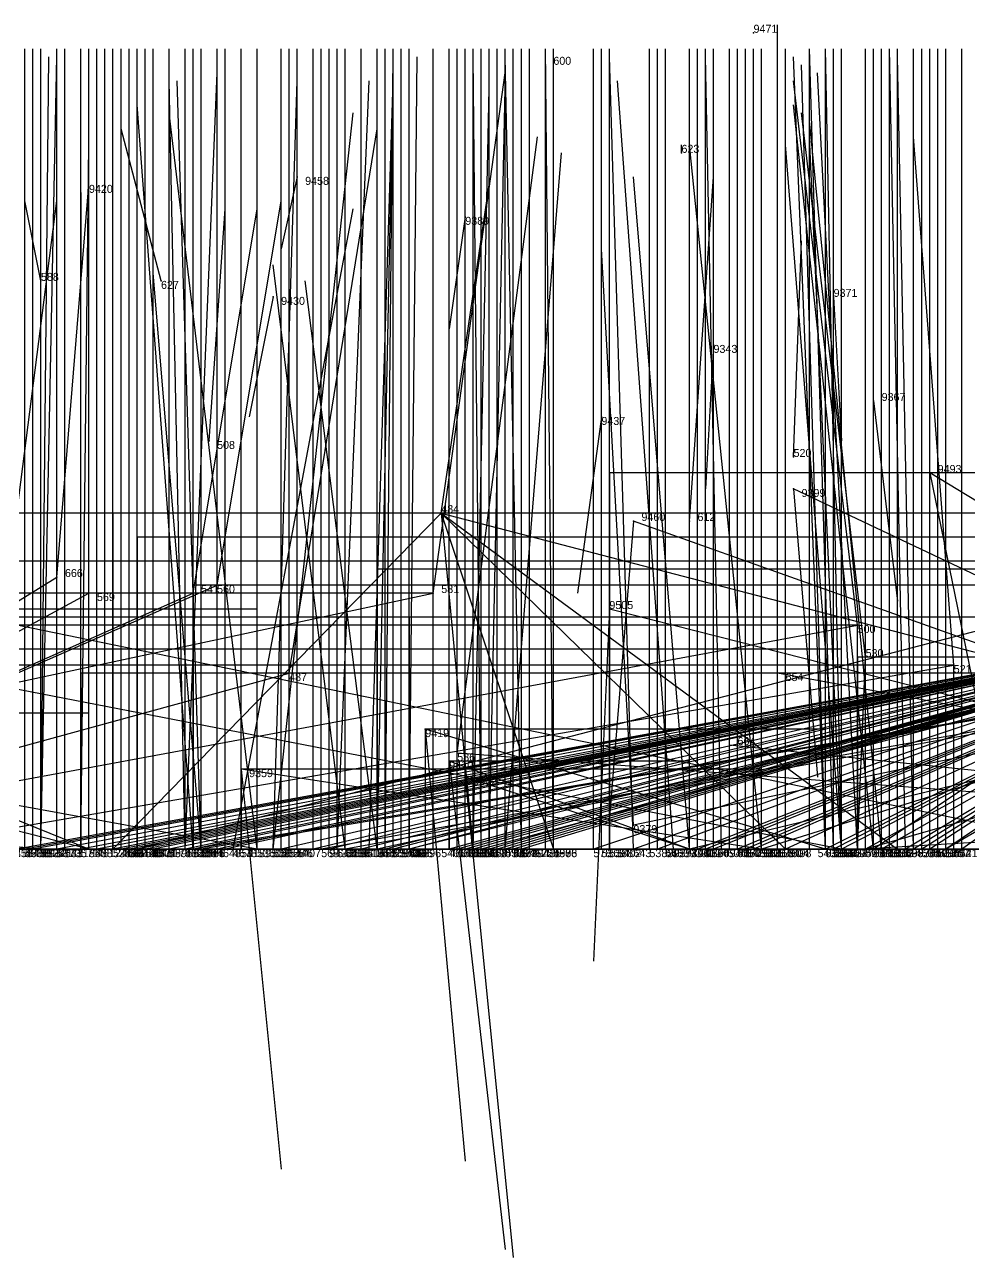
# Model space of a CAD drawing. Extents: x -0.07 to 1.1, y -0.07 to 1.1.
# Drawn here: x 0.507 to 0.625, y -0.051 to 0.103 of the extents above; entities that cross this region are included whole.
import ezdxf

# ---------------------------------------------------------------- set-up
doc = ezdxf.new("R2010")
doc.units = 0
for name, color, linetype in [('Clients', 3, 'CONTINUOUS'), ('Facilities', 3, 'CONTINUOUS'), ('Facilities_lines', 3, 'CONTINUOUS'), ('Min_max_boxes', 1, 'CONTINUOUS'), ('Normals', 1, 'CONTINUOUS'), ('Source_points', 5, 'CONTINUOUS'), ('Text', 3, 'CONTINUOUS')]:
    doc.layers.add(name, color=color, linetype=linetype)

msp = doc.modelspace()

# ---------------------------------------------------------------- linework, layer by layer
at = {"layer": 'Clients', "color": 5}
for p in [(0.62, 0.047, 1), (0.603, 0.045, 1), (0.583, 0.041, 1), (0.511, 0.034), (0.531, 0.033), (0.515, 0.032), (0.528, 0.032), (0.558, 0.032), (0.58, 0.03, 1), (0.611, 0.028), (0.612, 0.024), (0.54, 0.022), (0.601, 0.022), (0.623, 0.023), (0.557, 0.015, 1), (0.595, 0.013), (0.56, 0.011, 1), (0.561, 0.012), (0.534, 0.01, 1), (0.562, 0.009, 1), (0.583, 0.003, 1), (0.507, 0, 0.161), (0.507, 0, 0.402), (0.508, 0, 0.346), (0.511, 0, 0.105), (0.511, 0, 0.734), (0.512, 0, 0.72), (0.514, 0, 0.03), (0.514, 0, 0.092), (0.516, 0, 0.37), (0.517, 0, 0.589), (0.518, 0, 0.224), (0.518, 0, 0.375), (0.518, 0, 0.34), (0.518, 0, 0.555), (0.519, 0, 0.469), (0.52, 0, 0.231), (0.52, 0, 0.2), (0.52, 0, 0.74), (0.521, 0, 0.178), (0.521, 0, 0.81), (0.522, 0, 0.205), (0.522, 0, 0.336), (0.522, 0, 0.756), (0.523, 0, 0.44), (0.525, 0, 0.163), (0.525, 0, 0.504), (0.527, 0, 0.44), (0.528, 0, 0.203), (0.528, 0, 0.843), (0.529, 0, 0.564), (0.529, 0, 0.996), (0.531, 0, 0.335), (0.532, 0, 0.268), (0.533, 0, 0.006), (0.534, 0, 0.525), (0.536, 0, 0.616), (0.538, 0, 0.031), (0.539, 0, 0.386), (0.54, 0, 0.601), (0.541, 0, 0.74), (0.543, 0, 0.188), (0.544, 0, 0.864), (0.545, 0, 0.093), (0.545, 0, 0.558), (0.546, 0, 0.747), (0.547, 0, 0.694), (0.547, 0, 0.658), (0.547, 0, 0.986), (0.549, 0, 0.485), (0.549, 0, 0.764), (0.551, 0, 0.771), (0.551, 0, 0.987), (0.552, 0, 0.071), (0.552, 0, 0.75), (0.553, 0, 0.201), (0.553, 0, 0.561), (0.553, 0, 0.618), (0.553, 0, 0.511), (0.553, 0, 0.682), (0.554, 0, 0.651), (0.555, 0, 0.081), (0.555, 0, 0.15), (0.555, 0, 0.417), (0.555, 0, 0.397), (0.555, 0, 0.532), (0.558, 0, 0.602), (0.56, 0, 0.281), (0.561, 0, 0.289), (0.561, 0, 0.395), (0.562, 0, 0.318), (0.563, 0, 0.104), (0.563, 0, 0.024), (0.563, 0, 0.303), (0.564, 0, 0.073), (0.564, 0, 0.579), (0.565, 0, 0.025), (0.565, 0, 0.347), (0.566, 0, 0.428), (0.567, 0, 0.003), (0.567, 0, 0.218), (0.567, 0, 0.246), (0.567, 0, 0.727), (0.568, 0, 0.468), (0.568, 0, 0.647), (0.569, 0, 0.071), (0.569, 0, 0.466), (0.569, 0, 0.352), (0.57, 0, 0.771), (0.572, 0, 0.585), (0.572, 0, 0.509), (0.573, 0, 0.087), (0.578, 0, 0.184), (0.578, 0, 0.611), (0.579, 0, 0.727), (0.58, 0, 0.646), (0.583, 0, 0.067), (0.585, 0, 0.535), (0.586, 0, 0.037), (0.586, 0, 0.293), (0.586, 0, 0.599), (0.587, 0, 0.758), (0.59, 0, 0.986), (0.591, 0, 0.387), (0.591, 0, 0.477), (0.592, 0, 0.486), (0.593, 0, 0.261), (0.596, 0, 0.315), (0.597, 0, 0.283), (0.597, 0, 0.55), (0.598, 0, 0.357), (0.599, 0, 0.691), (0.599, 0, 0.825), (0.601, 0, 0.704), (0.602, 0, 0.126), (0.602, 0, 0.456), (0.605, 0, 0.591), (0.607, 0, 0.059), (0.607, 0, 0.517), (0.608, 0, 0.089), (0.608, 0, 0.331), (0.608, 0, 0.512), (0.609, 0), (0.609, 0, 0.081), (0.609, 0, 0.344), (0.612, 0, 0.162), (0.612, 0, 0.47), (0.612, 0, 0.84), (0.613, 0, 0.855), (0.614, 0, 0.005), (0.614, 0, 0.122), (0.614, 0, 0.675), (0.615, 0, 0.6), (0.615, 0, 0.552), (0.616, 0, 0.123), (0.616, 0, 0.59), (0.616, 0, 0.706), (0.617, 0, 0.084), (0.618, 0, 0.082), (0.618, 0, 0.716), (0.619, 0, 0.197), (0.62, 0, 0.265), (0.621, 0, 0.702), (0.622, 0, 0.101), (0.622, 0, 0.108), (0.622, 0, 0.344), (0.622, 0, 0.686), (0.624, 0, 0.404)]:
    msp.add_point(p, dxfattribs=at)
at = {"layer": 'Facilities', "color": 3}
for p in [(0.598, 0.102, 1), (0.572, 0.098), (0.589, 0.087), (0.541, 0.084, 1), (0.514, 0.082, 1), (0.562, 0.079, 1), (0.509, 0.071), (0.524, 0.071), (0.538, 0.069, 1), (0.608, 0.069, 1), (0.593, 0.063, 1), (0.613, 0.056, 1), (0.579, 0.054, 1), (0.53, 0.051), (0.603, 0.049), (0.559, 0.042), (0.59, 0.041), (0.509, 0, 0.087), (0.509, 0, 0.938), (0.509, 0, 0.882), (0.515, 0, 0.89), (0.527, 0, 0.063), (0.527, 0, 0.884), (0.527, 0, 0.961), (0.528, 0, 0.968), (0.529, 0, 0.962), (0.536, 0, 0.967), (0.538, 0, 0.043), (0.546, 0, 0.053), (0.55, 0, 0.046), (0.551, 0, 0.046), (0.573, 0, 0.912), (0.588, 0, 0.945), (0.59, 0, 0.89), (0.592, 0, 0.878), (0.594, 0, 0.925), (0.595, 0, 0.875), (0.596, 0, 0.67), (0.597, 0, 0.903), (0.598, 0, 0.876), (0.599, 0, 0.973), (0.607, 0, 0.925), (0.609, 0, 0.979), (0.611, 0, 0.045), (0.613, 0, 0.97)]:
    msp.add_point(p, dxfattribs=at)
at = {"layer": 'Facilities_lines', "color": 3}
for p, q in [((0.698, 0, 0.991), (0.62, 0.047, 1)), ((0.698, 0, 0.991), (0.603, 0.045, 1)), ((0.559, 0.042), (0.518, 0, 0.224)), ((0.559, 0.042), (0.72, 0, 0.163)), ((0.559, 0.042), (0.573, 0, 0.087)), ((0.559, 0.042), (0.563, 0, 0.104)), ((0.559, 0.042), (0.616, 0, 0.123)), ((0.559, 0.042), (0.602, 0, 0.126)), ((0.698, 0, 0.991), (0.583, 0.041, 1)), ((0.671, 0.039, 1), (0.521, 0, 0.81)), ((0.671, 0.039, 1), (0.613, 0, 0.855)), ((0.642, 0, 0.983), (0.467, 0.036, 1)), ((0.456, 0, 0.09), (0.511, 0.034)), ((0.711, 0.035, 1), (0.551, 0, 0.987)), ((0.711, 0.035, 1), (0.599, 0, 0.825)), ((0.456, 0, 0.09), (0.531, 0.033)), ((0.727, 0.033, 1), (0.528, 0, 0.843)), ((0.727, 0.033, 1), (0.529, 0, 0.996)), ((0.727, 0.033, 1), (0.544, 0, 0.864)), ((0.727, 0.033, 1), (0.547, 0, 0.986)), ((0.727, 0.033, 1), (0.583, 0.003, 1)), ((0.727, 0.033, 1), (0.59, 0, 0.986)), ((0.727, 0.033, 1), (0.612, 0, 0.84)), ((0.409, 0, 0.067), (0.558, 0.032)), ((0.456, 0, 0.09), (0.528, 0.032)), ((0.456, 0, 0.09), (0.515, 0.032)), ((0.536, 0, 0.967), (0.371, 0.03, 1)), ((0.698, 0, 0.991), (0.58, 0.03, 1)), ((0.46, 0, 0.061), (0.611, 0.028)), ((0.665, 0.029), (0.506, 0, 0.273)), ((0.665, 0.029), (0.507, 0, 0.161)), ((0.665, 0.029), (0.507, 0, 0.402)), ((0.665, 0.029), (0.508, 0, 0.346)), ((0.665, 0.029), (0.511, 0, 0.105)), ((0.665, 0.029), (0.514, 0, 0.092)), ((0.665, 0.029), (0.516, 0, 0.37)), ((0.665, 0.029), (0.518, 0, 0.375)), ((0.665, 0.029), (0.518, 0, 0.34)), ((0.665, 0.029), (0.519, 0, 0.469)), ((0.665, 0.029), (0.52, 0, 0.231)), ((0.665, 0.029), (0.52, 0, 0.2)), ((0.665, 0.029), (0.521, 0, 0.178)), ((0.665, 0.029), (0.522, 0, 0.205)), ((0.665, 0.029), (0.522, 0, 0.336)), ((0.665, 0.029), (0.523, 0, 0.44)), ((0.665, 0.029), (0.525, 0, 0.163)), ((0.665, 0.029), (0.525, 0, 0.504)), ((0.665, 0.029), (0.527, 0, 0.44)), ((0.665, 0.029), (0.528, 0, 0.203)), ((0.665, 0.029), (0.531, 0, 0.335)), ((0.665, 0.029), (0.532, 0, 0.268)), ((0.665, 0.029), (0.539, 0, 0.386)), ((0.665, 0.029), (0.543, 0, 0.188)), ((0.665, 0.029), (0.545, 0, 0.093)), ((0.665, 0.029), (0.549, 0, 0.485)), ((0.665, 0.029), (0.552, 0, 0.071)), ((0.665, 0.029), (0.553, 0, 0.201)), ((0.672, 0.029), (0.555, 0, 0.081)), ((0.665, 0.029), (0.555, 0, 0.15)), ((0.665, 0.029), (0.555, 0, 0.417)), ((0.665, 0.029), (0.555, 0, 0.397)), ((0.665, 0.029), (0.56, 0, 0.281)), ((0.665, 0.029), (0.561, 0, 0.289)), ((0.665, 0.029), (0.561, 0, 0.395)), ((0.665, 0.029), (0.562, 0, 0.318)), ((0.665, 0.029), (0.563, 0, 0.303)), ((0.672, 0.029), (0.564, 0, 0.073)), ((0.665, 0.029), (0.565, 0, 0.347)), ((0.665, 0.029), (0.566, 0, 0.428)), ((0.665, 0.029), (0.567, 0, 0.218)), ((0.665, 0.029), (0.567, 0, 0.246)), ((0.665, 0.029), (0.568, 0, 0.468)), ((0.665, 0.029), (0.569, 0, 0.071)), ((0.665, 0.029), (0.569, 0, 0.466)), ((0.665, 0.029), (0.569, 0, 0.352)), ((0.665, 0.029), (0.578, 0, 0.184)), ((0.665, 0.029), (0.583, 0, 0.067)), ((0.665, 0.029), (0.586, 0, 0.037)), ((0.665, 0.029), (0.586, 0, 0.293)), ((0.665, 0.029), (0.591, 0, 0.387)), ((0.665, 0.029), (0.591, 0, 0.477)), ((0.665, 0.029), (0.592, 0, 0.486)), ((0.665, 0.029), (0.593, 0, 0.261)), ((0.665, 0.029), (0.596, 0, 0.315)), ((0.665, 0.029), (0.597, 0, 0.283)), ((0.665, 0.029), (0.598, 0, 0.357)), ((0.665, 0.029), (0.602, 0, 0.456)), ((0.665, 0.029), (0.607, 0, 0.059)), ((0.665, 0.029), (0.608, 0, 0.089)), ((0.665, 0.029), (0.608, 0, 0.331)), ((0.665, 0.029), (0.609, 0, 0.081)), ((0.665, 0.029), (0.609, 0, 0.344)), ((0.665, 0.029), (0.612, 0, 0.162)), ((0.665, 0.029), (0.612, 0, 0.47)), ((0.665, 0.029), (0.614, 0, 0.122)), ((0.665, 0.029), (0.617, 0, 0.084)), ((0.665, 0.029), (0.618, 0, 0.082)), ((0.665, 0.029), (0.619, 0, 0.197)), ((0.665, 0.029), (0.62, 0, 0.265)), ((0.672, 0.029), (0.622, 0, 0.101)), ((0.665, 0.029), (0.622, 0, 0.108)), ((0.665, 0.029), (0.622, 0, 0.344)), ((0.665, 0.029), (0.624, 0, 0.404)), ((0.609, 0, 0.979), (0.48, 0.025, 1)), ((0.611, 0, 0.045), (0.612, 0.024)), ((0.509, 0, 0.938), (0.257, 0.023, 1)), ((0.46, 0, 0.061), (0.54, 0.022)), ((0.49, 0, 0.068), (0.623, 0.023)), ((0.72, 0, 0.044), (0.601, 0.022)), ((0.515, 0, 0.89), (0.473, 0.017, 1)), ((0.515, 0, 0.89), (0.456, 0.015, 1)), ((0.607, 0, 0.925), (0.557, 0.015, 1)), ((0.72, 0, 0.044), (0.595, 0.013)), ((0.59, 0, 0.89), (0.56, 0.011, 1)), ((0.72, 0, 0.044), (0.561, 0.012)), ((0.599, 0, 0.973), (0.534, 0.01, 1)), ((0.611, 0, 0.045), (0.776, 0.01)), ((0.59, 0, 0.89), (0.562, 0.009, 1)), ((0.509, 0, 0.882), (0.279, 0, 0.86)), ((0.509, 0, 0.882), (0.425, 0, 0.859)), ((0.43, 0, 0.635), (0.529, 0, 0.564)), ((0.43, 0, 0.635), (0.517, 0, 0.589)), ((0.43, 0, 0.635), (0.518, 0, 0.555)), ((0.596, 0, 0.67), (0.481, 0, 0.716)), ((0.596, 0, 0.67), (0.485, 0, 0.711)), ((0.596, 0, 0.67), (0.488, 0, 0.756)), ((0.596, 0, 0.67), (0.494, 0, 0.722)), ((0.596, 0, 0.67), (0.497, 0, 0.704)), ((0.596, 0, 0.67), (0.499, 0, 0.676)), ((0.596, 0, 0.67), (0.499, 0, 0.687)), ((0.596, 0, 0.67), (0.504, 0, 0.732)), ((0.596, 0, 0.67), (0.504, 0, 0.703)), ((0.596, 0, 0.67), (0.504, 0, 0.717)), ((0.596, 0, 0.67), (0.511, 0, 0.734)), ((0.596, 0, 0.67), (0.512, 0, 0.72)), ((0.72, 0, 0.044), (0.514, 0, 0.03)), ((0.596, 0, 0.67), (0.52, 0, 0.74)), ((0.596, 0, 0.67), (0.522, 0, 0.756)), ((0.527, 0, 0.884), (0.551, 0, 0.771)), ((0.72, 0, 0.044), (0.533, 0, 0.006)), ((0.596, 0, 0.67), (0.534, 0, 0.525)), ((0.596, 0, 0.67), (0.536, 0, 0.616)), ((0.72, 0, 0.044), (0.538, 0, 0.031)), ((0.596, 0, 0.67), (0.54, 0, 0.601)), ((0.596, 0, 0.67), (0.541, 0, 0.74)), ((0.596, 0, 0.67), (0.545, 0, 0.558)), ((0.596, 0, 0.67), (0.546, 0, 0.747)), ((0.596, 0, 0.67), (0.547, 0, 0.694)), ((0.596, 0, 0.67), (0.547, 0, 0.658)), ((0.596, 0, 0.67), (0.549, 0, 0.764)), ((0.596, 0, 0.67), (0.552, 0, 0.75)), ((0.596, 0, 0.67), (0.553, 0, 0.561)), ((0.596, 0, 0.67), (0.553, 0, 0.618)), ((0.596, 0, 0.67), (0.553, 0, 0.511)), ((0.596, 0, 0.67), (0.553, 0, 0.682)), ((0.596, 0, 0.67), (0.554, 0, 0.651)), ((0.596, 0, 0.67), (0.555, 0, 0.532)), ((0.596, 0, 0.67), (0.558, 0, 0.602)), ((0.72, 0, 0.044), (0.563, 0, 0.024)), ((0.596, 0, 0.67), (0.564, 0, 0.579)), ((0.72, 0, 0.044), (0.565, 0, 0.025)), ((0.72, 0, 0.044), (0.567, 0, 0.003)), ((0.596, 0, 0.67), (0.567, 0, 0.727)), ((0.596, 0, 0.67), (0.568, 0, 0.647)), ((0.596, 0, 0.67), (0.57, 0, 0.771)), ((0.596, 0, 0.67), (0.572, 0, 0.585)), ((0.596, 0, 0.67), (0.572, 0, 0.509)), ((0.596, 0, 0.67), (0.578, 0, 0.611)), ((0.596, 0, 0.67), (0.579, 0, 0.727)), ((0.596, 0, 0.67), (0.58, 0, 0.646)), ((0.596, 0, 0.67), (0.585, 0, 0.535)), ((0.596, 0, 0.67), (0.586, 0, 0.599)), ((0.596, 0, 0.67), (0.587, 0, 0.758)), ((0.596, 0, 0.67), (0.618, 0, 0.716)), ((0.596, 0, 0.67), (0.662, 0, 0.689)), ((0.596, 0, 0.67), (0.614, 0, 0.675)), ((0.596, 0, 0.67), (0.656, 0, 0.612)), ((0.596, 0, 0.67), (0.621, 0, 0.702)), ((0.596, 0, 0.67), (0.638, 0, 0.689)), ((0.596, 0, 0.67), (0.637, 0, 0.593)), ((0.596, 0, 0.67), (0.664, 0, 0.638)), ((0.596, 0, 0.67), (0.616, 0, 0.59)), ((0.596, 0, 0.67), (0.643, 0, 0.549)), ((0.596, 0, 0.67), (0.607, 0, 0.517)), ((0.596, 0, 0.67), (0.657, 0, 0.748)), ((0.596, 0, 0.67), (0.616, 0, 0.706)), ((0.596, 0, 0.67), (0.65, 0, 0.652)), ((0.596, 0, 0.67), (0.665, 0, 0.692)), ((0.596, 0, 0.67), (0.663, 0, 0.553)), ((0.596, 0, 0.67), (0.608, 0, 0.512)), ((0.596, 0, 0.67), (0.615, 0, 0.6)), ((0.596, 0, 0.67), (0.615, 0, 0.552)), ((0.596, 0, 0.67), (0.601, 0, 0.704)), ((0.596, 0, 0.67), (0.625, 0, 0.538)), ((0.596, 0, 0.67), (0.622, 0, 0.686)), ((0.596, 0, 0.67), (0.653, 0, 0.58)), ((0.596, 0, 0.67), (0.637, 0, 0.647)), ((0.596, 0, 0.67), (0.597, 0, 0.55)), ((0.596, 0, 0.67), (0.677, 0, 0.583)), ((0.596, 0, 0.67), (0.683, 0, 0.608)), ((0.596, 0, 0.67), (0.599, 0, 0.691)), ((0.596, 0, 0.67), (0.605, 0, 0.591)), ((0.596, 0, 0.67), (0.665, 0, 0.598)), ((0.596, 0, 0.67), (0.658, 0, 0.565)), ((0.596, 0, 0.67), (0.686, 0, 0.679)), ((0.596, 0, 0.67), (0.697, 0, 0.617)), ((0.596, 0, 0.67), (0.67, 0, 0.613)), ((0.72, 0, 0.044), (0.609, 0)), ((0.72, 0, 0.044), (0.614, 0, 0.005))]:
    msp.add_line(p, q, dxfattribs=at)
at = {"layer": 'Min_max_boxes', "color": 1}
for p, q in [((0.726, 0.047, 0.991), (0.58, 0.047, 0.991)), ((0.58, 0.047, 0.991), (0.58, 0, 0.991)), ((0.726, 0.047, 1), (0.58, 0.047, 1)), ((0.58, 0.047, 1), (0.58, 0, 1)), ((0.58, 0.047, 0.991), (0.58, 0.047, 1)), ((0.531, 0.042), (0.432, 0.042)), ((0.531, 0.042, 0.09), (0.432, 0.042, 0.09)), ((0.72, 0.042), (0.518, 0.042)), ((0.518, 0.042), (0.518, 0)), ((0.72, 0.042, 0.224), (0.518, 0.042, 0.224)), ((0.518, 0.042, 0.224), (0.518, 0, 0.224)), ((0.518, 0.042), (0.518, 0.042, 0.224)), ((0.531, 0), (0.531, 0.042)), ((0.531, 0, 0.09), (0.531, 0.042, 0.09)), ((0.531, 0.042), (0.531, 0.042, 0.09)), ((0.671, 0.039, 0.81), (0.521, 0.039, 0.81)), ((0.521, 0.039, 0.81), (0.521, 0, 0.81)), ((0.671, 0.039, 1), (0.521, 0.039, 1)), ((0.521, 0.039, 1), (0.521, 0, 1)), ((0.521, 0.039, 0.81), (0.521, 0.039, 1)), ((0.736, 0.036, 0.983), (0.467, 0.036, 0.983)), ((0.736, 0.036, 1), (0.467, 0.036, 1)), ((0.751, 0.035, 0.798), (0.551, 0.035, 0.798)), ((0.551, 0.035, 0.798), (0.551, 0, 0.798)), ((0.751, 0.035, 1), (0.551, 0.035, 1)), ((0.551, 0.035, 1), (0.551, 0, 1)), ((0.551, 0.035, 0.798), (0.551, 0.035, 1)), ((0.748, 0.033, 0.758), (0.528, 0.033, 0.758)), ((0.528, 0.033, 0.758), (0.528, 0, 0.758)), ((0.748, 0.033, 1), (0.528, 0.033, 1)), ((0.528, 0.033, 1), (0.528, 0, 1)), ((0.528, 0.033, 0.758), (0.528, 0.033, 1)), ((0.558, 0.032), (0.409, 0.032)), ((0.558, 0.032, 0.067), (0.409, 0.032, 0.067)), ((0.558, 0), (0.558, 0.032)), ((0.558, 0, 0.067), (0.558, 0.032, 0.067)), ((0.558, 0.032), (0.558, 0.032, 0.067)), ((0.536, 0.03, 0.967), (0.371, 0.03, 0.967)), ((0.536, 0.03, 1), (0.371, 0.03, 1)), ((0.536, 0, 0.967), (0.536, 0.03, 0.967)), ((0.536, 0, 1), (0.536, 0.03, 1)), ((0.536, 0.03, 0.967), (0.536, 0.03, 1)), ((0.611, 0.028), (0.315, 0.028)), ((0.611, 0.028, 0.47), (0.315, 0.028, 0.47)), ((0.908, 0.029), (0.506, 0.029)), ((0.908, 0.029, 0.504), (0.506, 0.029, 0.504)), ((1, 0.029), (0.555, 0.029)), ((0.555, 0.029), (0.555, 0)), ((1, 0.029, 0.212), (0.555, 0.029, 0.212)), ((0.555, 0.029, 0.212), (0.555, 0, 0.212)), ((0.555, 0.029), (0.555, 0.029, 0.212)), ((0.611, 0), (0.611, 0.028)), ((0.611, 0, 0.47), (0.611, 0.028, 0.47)), ((0.611, 0.028), (0.611, 0.028, 0.47)), ((0.609, 0.025, 0.979), (0.48, 0.025, 0.979)), ((0.609, 0.025, 1), (0.48, 0.025, 1)), ((0.609, 0, 0.979), (0.609, 0.025, 0.979)), ((0.609, 0, 1), (0.609, 0.025, 1)), ((0.609, 0.025, 0.979), (0.609, 0.025, 1)), ((0.776, 0.024), (0.611, 0.024)), ((0.611, 0.024), (0.611, 0)), ((0.776, 0.024, 0.045), (0.611, 0.024, 0.045)), ((0.611, 0.024, 0.045), (0.611, 0, 0.045)), ((0.611, 0.024), (0.611, 0.024, 0.045)), ((0.509, 0.023, 0.938), (0.257, 0.023, 0.938)), ((0.509, 0.023, 1), (0.257, 0.023, 1)), ((0.623, 0.023), (0.49, 0.023)), ((0.623, 0.023, 0.068), (0.49, 0.023, 0.068)), ((0.509, 0, 0.938), (0.509, 0.023, 0.938)), ((0.509, 0, 1), (0.509, 0.023, 1)), ((0.509, 0.023, 0.938), (0.509, 0.023, 1)), ((0.95, 0.022), (0.514, 0.022)), ((0.514, 0.022), (0.514, 0)), ((0.95, 0.022, 0.044), (0.514, 0.022, 0.044)), ((0.514, 0.022, 0.044), (0.514, 0, 0.044)), ((0.514, 0.022), (0.514, 0.022, 0.044)), ((0.623, 0), (0.623, 0.023)), ((0.623, 0, 0.068), (0.623, 0.023, 0.068)), ((0.623, 0.023), (0.623, 0.023, 0.068)), ((0.515, 0.017, 0.89), (0.456, 0.017, 0.89)), ((0.515, 0.017, 1), (0.456, 0.017, 1)), ((0.515, 0, 0.89), (0.515, 0.017, 0.89)), ((0.515, 0, 1), (0.515, 0.017, 1)), ((0.515, 0.017, 0.89), (0.515, 0.017, 1)), ((0.607, 0.015, 0.925), (0.557, 0.015, 0.925)), ((0.557, 0.015, 0.925), (0.557, 0, 0.925)), ((0.607, 0.015, 1), (0.557, 0.015, 1)), ((0.557, 0.015, 1), (0.557, 0, 1)), ((0.557, 0.015, 0.925), (0.557, 0.015, 1)), ((0.607, 0, 0.925), (0.607, 0.015, 0.925)), ((0.607, 0, 1), (0.607, 0.015, 1)), ((0.607, 0.015, 0.925), (0.607, 0.015, 1)), ((0.59, 0.011, 0.89), (0.56, 0.011, 0.89)), ((0.56, 0.011, 0.89), (0.56, 0, 0.89)), ((0.59, 0.011, 1), (0.56, 0.011, 1)), ((0.56, 0.011, 1), (0.56, 0, 1)), ((0.56, 0.011, 0.89), (0.56, 0.011, 1)), ((0.59, 0, 0.89), (0.59, 0.011, 0.89)), ((0.59, 0, 1), (0.59, 0.011, 1)), ((0.59, 0.011, 0.89), (0.59, 0.011, 1)), ((0.599, 0.01, 0.973), (0.534, 0.01, 0.973)), ((0.534, 0.01, 0.973), (0.534, 0, 0.973)), ((0.599, 0.01, 1), (0.534, 0.01, 1)), ((0.534, 0.01, 1), (0.534, 0, 1)), ((0.534, 0.01, 0.973), (0.534, 0.01, 1)), ((0.599, 0, 0.973), (0.599, 0.01, 0.973)), ((0.599, 0, 1), (0.599, 0.01, 1)), ((0.599, 0.01, 0.973), (0.599, 0.01, 1)), ((0.257, 0, 0.938), (0.509, 0, 0.938)), ((0.257, 0, 1), (0.509, 0, 1)), ((0.279, 0, 0.859), (0.509, 0, 0.859)), ((0.509, 0, 0.859), (0.279, 0, 0.859)), ((0.279, 0, 0.882), (0.509, 0, 0.882)), ((0.509, 0, 0.882), (0.279, 0, 0.882)), ((0.288, 0, 0.51), (0.529, 0, 0.51)), ((0.529, 0, 0.51), (0.288, 0, 0.51)), ((0.288, 0, 0.751), (0.529, 0, 0.751)), ((0.529, 0, 0.751), (0.288, 0, 0.751)), ((0.315, 0), (0.611, 0)), ((0.315, 0, 0.47), (0.611, 0, 0.47)), ((0.371, 0, 0.967), (0.536, 0, 0.967)), ((0.371, 0, 1), (0.536, 0, 1)), ((0.409, 0), (0.558, 0)), ((0.409, 0, 0.067), (0.558, 0, 0.067)), ((0.432, 0), (0.531, 0)), ((0.432, 0, 0.09), (0.531, 0, 0.09)), ((0.456, 0, 0.89), (0.515, 0, 0.89)), ((0.456, 0, 1), (0.515, 0, 1)), ((0.467, 0, 0.983), (0.736, 0, 0.983)), ((0.467, 0, 1), (0.736, 0, 1)), ((0.48, 0, 0.979), (0.609, 0, 0.979)), ((0.48, 0, 1), (0.609, 0, 1)), ((0.481, 0, 0.509), (0.697, 0, 0.509)), ((0.697, 0, 0.509), (0.481, 0, 0.509)), ((0.481, 0, 0.771), (0.697, 0, 0.771)), ((0.697, 0, 0.771), (0.481, 0, 0.771)), ((0.49, 0), (0.623, 0)), ((0.49, 0, 0.068), (0.623, 0, 0.068)), ((0.506, 0), (0.908, 0)), ((0.506, 0, 0.504), (0.908, 0, 0.504)), ((0.509, 0, 0.938), (0.509, 0, 1)), ((0.509, 0, 0.859), (0.509, 0, 0.859)), ((0.509, 0, 0.882), (0.509, 0, 0.882)), ((0.509, 0, 0.859), (0.509, 0, 0.882)), ((0.509, 0, 0.859), (0.509, 0, 0.882)), ((0.514, 0), (0.95, 0)), ((0.514, 0, 0.044), (0.95, 0, 0.044)), ((0.514, 0), (0.514, 0, 0.044)), ((0.515, 0, 0.89), (0.515, 0, 1)), ((0.518, 0), (0.72, 0)), ((0.518, 0, 0.224), (0.72, 0, 0.224)), ((0.518, 0), (0.518, 0, 0.224)), ((0.521, 0, 0.81), (0.671, 0, 0.81)), ((0.521, 0, 1), (0.671, 0, 1)), ((0.521, 0, 0.81), (0.521, 0, 1)), ((0.527, 0, 0.771), (0.551, 0, 0.771)), ((0.551, 0, 0.771), (0.527, 0, 0.771)), ((0.527, 0, 0.771), (0.527, 0, 0.771)), ((0.527, 0, 0.884), (0.551, 0, 0.884)), ((0.551, 0, 0.884), (0.527, 0, 0.884)), ((0.527, 0, 0.884), (0.527, 0, 0.884)), ((0.527, 0, 0.771), (0.527, 0, 0.884)), ((0.527, 0, 0.771), (0.527, 0, 0.884)), ((0.528, 0, 0.758), (0.748, 0, 0.758)), ((0.528, 0, 1), (0.748, 0, 1)), ((0.528, 0, 0.758), (0.528, 0, 1)), ((0.529, 0, 0.51), (0.529, 0, 0.51)), ((0.529, 0, 0.751), (0.529, 0, 0.751)), ((0.529, 0, 0.51), (0.529, 0, 0.751)), ((0.529, 0, 0.51), (0.529, 0, 0.751)), ((0.531, 0), (0.531, 0, 0.09)), ((0.534, 0, 0.973), (0.599, 0, 0.973)), ((0.534, 0, 1), (0.599, 0, 1)), ((0.534, 0, 0.973), (0.534, 0, 1)), ((0.536, 0, 0.967), (0.536, 0, 1)), ((0.551, 0, 0.771), (0.551, 0, 0.771)), ((0.551, 0, 0.884), (0.551, 0, 0.884)), ((0.551, 0, 0.771), (0.551, 0, 0.884)), ((0.551, 0, 0.771), (0.551, 0, 0.884)), ((0.551, 0, 0.798), (0.751, 0, 0.798)), ((0.551, 0, 1), (0.751, 0, 1)), ((0.551, 0, 0.798), (0.551, 0, 1)), ((0.555, 0), (1, 0)), ((0.555, 0, 0.212), (1, 0, 0.212)), ((0.555, 0), (0.555, 0, 0.212)), ((0.557, 0, 0.925), (0.607, 0, 0.925)), ((0.557, 0, 1), (0.607, 0, 1)), ((0.557, 0, 0.925), (0.557, 0, 1)), ((0.558, 0), (0.558, 0, 0.067)), ((0.56, 0, 0.89), (0.59, 0, 0.89)), ((0.56, 0, 1), (0.59, 0, 1)), ((0.56, 0, 0.89), (0.56, 0, 1)), ((0.58, 0, 0.991), (0.726, 0, 0.991)), ((0.58, 0, 1), (0.726, 0, 1)), ((0.58, 0, 0.991), (0.58, 0, 1)), ((0.59, 0, 0.89), (0.59, 0, 1)), ((0.599, 0, 0.973), (0.599, 0, 1)), ((0.607, 0, 0.925), (0.607, 0, 1)), ((0.609, 0, 0.979), (0.609, 0, 1)), ((0.611, 0), (0.611, 0, 0.47)), ((0.611, 0), (0.776, 0)), ((0.611, 0, 0.045), (0.776, 0, 0.045)), ((0.611, 0), (0.611, 0, 0.045)), ((0.623, 0), (0.623, 0, 0.068))]:
    msp.add_line(p, q, dxfattribs=at)
at = {"layer": 'Normals', "color": 1}
for p, q in [((0.598, 0.102, 1), (0.598, 0.102, 1.1)), ((0.601, 0.022), (0.601, 0.103, 0.058)), ((0.507, 0, 0.161), (0.507, 0.1, 0.161)), ((0.507, 0, 0.402), (0.507, 0.1, 0.402)), ((0.508, 0, 0.346), (0.508, 0.1, 0.346)), ((0.509, 0, 0.882), (0.509, 0.1, 0.882)), ((0.509, 0, 0.087), (0.511, 0.099, 0.097)), ((0.509, 0, 0.938), (0.51, 0.099, 0.928)), ((0.511, 0, 0.105), (0.511, 0.1, 0.105)), ((0.511, 0, 0.734), (0.511, 0.1, 0.734)), ((0.512, 0, 0.72), (0.512, 0.1, 0.72)), ((0.514, 0, 0.092), (0.514, 0.1, 0.097)), ((0.515, 0, 0.89), (0.515, 0.1, 0.89)), ((0.516, 0, 0.37), (0.516, 0.1, 0.37)), ((0.517, 0, 0.589), (0.517, 0.1, 0.589)), ((0.518, 0, 0.224), (0.518, 0.1, 0.224)), ((0.518, 0, 0.375), (0.518, 0.1, 0.375)), ((0.518, 0, 0.34), (0.518, 0.1, 0.34)), ((0.518, 0, 0.555), (0.518, 0.1, 0.555)), ((0.519, 0, 0.469), (0.519, 0.1, 0.469)), ((0.52, 0, 0.231), (0.52, 0.1, 0.231)), ((0.52, 0, 0.2), (0.52, 0.1, 0.2)), ((0.52, 0, 0.74), (0.52, 0.1, 0.74)), ((0.521, 0, 0.178), (0.521, 0.1, 0.178)), ((0.521, 0, 0.81), (0.521, 0.1, 0.81)), ((0.522, 0, 0.205), (0.522, 0.1, 0.205)), ((0.522, 0, 0.336), (0.522, 0.1, 0.336)), ((0.522, 0, 0.756), (0.522, 0.1, 0.756)), ((0.523, 0, 0.44), (0.523, 0.1, 0.44)), ((0.525, 0, 0.163), (0.525, 0.1, 0.163)), ((0.525, 0, 0.504), (0.525, 0.1, 0.504)), ((0.527, 0, 0.44), (0.527, 0.1, 0.44)), ((0.527, 0, 0.884), (0.527, 0.1, 0.884)), ((0.528, 0, 0.203), (0.528, 0.1, 0.203)), ((0.528, 0, 0.843), (0.528, 0.1, 0.843)), ((0.529, 0, 0.564), (0.529, 0.1, 0.564)), ((0.531, 0, 0.335), (0.531, 0.1, 0.335)), ((0.532, 0, 0.268), (0.532, 0.1, 0.268)), ((0.534, 0, 0.525), (0.534, 0.1, 0.525)), ((0.536, 0, 0.616), (0.536, 0.1, 0.616)), ((0.539, 0, 0.386), (0.539, 0.1, 0.386)), ((0.54, 0, 0.601), (0.54, 0.1, 0.601)), ((0.541, 0, 0.74), (0.541, 0.1, 0.74)), ((0.543, 0, 0.188), (0.543, 0.1, 0.188)), ((0.544, 0, 0.864), (0.544, 0.1, 0.864)), ((0.545, 0, 0.093), (0.545, 0.1, 0.093)), ((0.545, 0, 0.558), (0.545, 0.1, 0.558)), ((0.546, 0, 0.747), (0.546, 0.1, 0.747)), ((0.547, 0, 0.694), (0.547, 0.1, 0.694)), ((0.547, 0, 0.658), (0.547, 0.1, 0.658)), ((0.549, 0, 0.485), (0.549, 0.1, 0.485)), ((0.549, 0, 0.764), (0.549, 0.1, 0.764)), ((0.551, 0, 0.771), (0.551, 0.1, 0.771)), ((0.552, 0, 0.75), (0.552, 0.1, 0.75)), ((0.552, 0, 0.071), (0.553, 0.099, 0.087)), ((0.553, 0, 0.201), (0.553, 0.1, 0.201)), ((0.553, 0, 0.561), (0.553, 0.1, 0.561)), ((0.553, 0, 0.618), (0.553, 0.1, 0.618)), ((0.553, 0, 0.511), (0.553, 0.1, 0.511)), ((0.553, 0, 0.682), (0.553, 0.1, 0.682)), ((0.554, 0, 0.651), (0.554, 0.1, 0.651)), ((0.555, 0, 0.15), (0.555, 0.1, 0.15)), ((0.555, 0, 0.417), (0.555, 0.1, 0.417)), ((0.555, 0, 0.397), (0.555, 0.1, 0.397)), ((0.555, 0, 0.532), (0.555, 0.1, 0.532)), ((0.555, 0, 0.081), (0.556, 0.099, 0.092)), ((0.558, 0, 0.602), (0.558, 0.1, 0.602)), ((0.56, 0, 0.281), (0.56, 0.1, 0.281)), ((0.561, 0, 0.289), (0.561, 0.1, 0.289)), ((0.561, 0, 0.395), (0.561, 0.1, 0.395)), ((0.562, 0, 0.318), (0.562, 0.1, 0.318)), ((0.563, 0, 0.104), (0.563, 0.1, 0.104)), ((0.563, 0, 0.303), (0.563, 0.1, 0.303)), ((0.564, 0, 0.073), (0.563, 0.099, 0.084)), ((0.564, 0, 0.579), (0.564, 0.1, 0.579)), ((0.565, 0, 0.347), (0.565, 0.1, 0.347)), ((0.566, 0, 0.428), (0.566, 0.1, 0.428)), ((0.567, 0, 0.218), (0.567, 0.1, 0.218)), ((0.567, 0, 0.246), (0.567, 0.1, 0.246)), ((0.567, 0, 0.727), (0.567, 0.1, 0.727)), ((0.569, 0, 0.071), (0.567, 0.099, 0.085)), ((0.568, 0, 0.468), (0.568, 0.1, 0.468)), ((0.568, 0, 0.647), (0.568, 0.1, 0.647)), ((0.569, 0, 0.466), (0.569, 0.1, 0.466)), ((0.569, 0, 0.352), (0.569, 0.1, 0.352)), ((0.57, 0, 0.771), (0.57, 0.1, 0.771)), ((0.572, 0, 0.585), (0.572, 0.1, 0.585)), ((0.572, 0, 0.509), (0.572, 0.1, 0.509)), ((0.573, 0, 0.912), (0.572, 0.1, 0.906)), ((0.573, 0, 0.087), (0.573, 0.1, 0.089)), ((0.578, 0, 0.184), (0.578, 0.1, 0.184)), ((0.578, 0, 0.611), (0.578, 0.1, 0.611)), ((0.579, 0, 0.727), (0.579, 0.1, 0.727)), ((0.58, 0, 0.646), (0.58, 0.1, 0.646)), ((0.583, 0, 0.067), (0.58, 0.099, 0.081)), ((0.585, 0, 0.535), (0.585, 0.1, 0.535)), ((0.586, 0, 0.293), (0.586, 0.1, 0.293)), ((0.586, 0, 0.599), (0.586, 0.1, 0.599)), ((0.587, 0, 0.758), (0.587, 0.1, 0.758)), ((0.59, 0, 0.89), (0.59, 0.1, 0.89)), ((0.591, 0, 0.387), (0.591, 0.1, 0.387)), ((0.591, 0, 0.477), (0.591, 0.1, 0.477)), ((0.592, 0, 0.486), (0.592, 0.1, 0.486)), ((0.592, 0, 0.878), (0.592, 0.1, 0.878)), ((0.594, 0, 0.925), (0.592, 0.099, 0.911)), ((0.593, 0, 0.261), (0.593, 0.1, 0.261)), ((0.595, 0, 0.875), (0.595, 0.1, 0.875)), ((0.595, 0.013), (0.595, 0.099, 0.051)), ((0.596, 0, 0.315), (0.596, 0.1, 0.315)), ((0.596, 0, 0.67), (0.596, 0.1, 0.67)), ((0.597, 0, 0.283), (0.597, 0.1, 0.283)), ((0.597, 0, 0.55), (0.597, 0.1, 0.55)), ((0.597, 0, 0.903), (0.597, 0.1, 0.903)), ((0.598, 0, 0.357), (0.598, 0.1, 0.357)), ((0.598, 0, 0.876), (0.598, 0.1, 0.876)), ((0.599, 0, 0.691), (0.599, 0.1, 0.691)), ((0.599, 0, 0.825), (0.599, 0.1, 0.825)), ((0.601, 0, 0.704), (0.601, 0.1, 0.704)), ((0.602, 0, 0.126), (0.602, 0.1, 0.126)), ((0.602, 0, 0.456), (0.602, 0.1, 0.456)), ((0.607, 0, 0.925), (0.603, 0.099, 0.909)), ((0.608, 0, 0.089), (0.605, 0.1, 0.097)), ((0.605, 0, 0.591), (0.605, 0.1, 0.591)), ((0.609, 0, 0.081), (0.607, 0.1, 0.089)), ((0.607, 0, 0.517), (0.607, 0.1, 0.517)), ((0.608, 0, 0.331), (0.608, 0.1, 0.331)), ((0.608, 0, 0.512), (0.608, 0.1, 0.512)), ((0.609, 0, 0.344), (0.609, 0.1, 0.344)), ((0.612, 0, 0.162), (0.612, 0.1, 0.162)), ((0.612, 0, 0.47), (0.612, 0.1, 0.47)), ((0.612, 0, 0.84), (0.612, 0.1, 0.84)), ((0.613, 0, 0.855), (0.613, 0.1, 0.855)), ((0.614, 0, 0.122), (0.614, 0.1, 0.122)), ((0.614, 0, 0.675), (0.614, 0.1, 0.675)), ((0.617, 0, 0.084), (0.615, 0.1, 0.093)), ((0.615, 0, 0.6), (0.615, 0.1, 0.6)), ((0.615, 0, 0.552), (0.615, 0.1, 0.552)), ((0.616, 0, 0.123), (0.616, 0.1, 0.123)), ((0.616, 0, 0.59), (0.616, 0.1, 0.59)), ((0.616, 0, 0.706), (0.616, 0.1, 0.706)), ((0.618, 0, 0.082), (0.616, 0.099, 0.091)), ((0.618, 0, 0.716), (0.618, 0.1, 0.716)), ((0.619, 0, 0.197), (0.619, 0.1, 0.197)), ((0.62, 0, 0.265), (0.62, 0.1, 0.265)), ((0.621, 0, 0.702), (0.621, 0.1, 0.702)), ((0.622, 0, 0.101), (0.622, 0.1, 0.101)), ((0.622, 0, 0.108), (0.622, 0.1, 0.108)), ((0.622, 0, 0.344), (0.622, 0.1, 0.344)), ((0.622, 0, 0.686), (0.622, 0.1, 0.686)), ((0.624, 0, 0.404), (0.624, 0.1, 0.404)), ((0.572, 0.098), (0.572, 0.098, 0.1)), ((0.607, 0, 0.059), (0.604, 0.098, 0.076)), ((0.527, 0, 0.961), (0.525, 0.096, 0.934)), ((0.529, 0, 0.962), (0.526, 0.096, 0.936)), ((0.527, 0, 0.063), (0.531, 0.097, 0.089)), ((0.538, 0, 0.043), (0.541, 0.096, 0.072)), ((0.546, 0, 0.053), (0.55, 0.096, 0.08)), ((0.55, 0, 0.046), (0.553, 0.096, 0.073)), ((0.551, 0, 0.046), (0.553, 0.096, 0.074)), ((0.558, 0.032), (0.567, 0.097, 0.075)), ((0.588, 0, 0.945), (0.581, 0.096, 0.918)), ((0.586, 0, 0.037), (0.586, 0.096, 0.064)), ((0.611, 0.028), (0.603, 0.096, 0.073)), ((0.611, 0, 0.045), (0.606, 0.097, 0.068)), ((0.563, 0, 0.024), (0.565, 0.095, 0.055)), ((0.565, 0, 0.025), (0.567, 0.095, 0.056)), ((0.528, 0, 0.968), (0.521, 0.093, 0.931)), ((0.613, 0, 0.97), (0.603, 0.093, 0.934)), ((0.536, 0, 0.967), (0.525, 0.092, 0.928)), ((0.538, 0, 0.031), (0.548, 0.092, 0.068)), ((0.612, 0.024), (0.604, 0.092, 0.073)), ((0.614, 0, 0.005), (0.605, 0.091, 0.046)), ((0.524, 0.071), (0.519, 0.09, 0.098)), ((0.54, 0.022), (0.551, 0.09, 0.072)), ((0.514, 0, 0.03), (0.515, 0.088, 0.077)), ((0.561, 0.012), (0.571, 0.089, 0.063)), ((0.589, 0.087), (0.589, 0.088, 0.1)), ((0.599, 0, 0.973), (0.59, 0.088, 0.926)), ((0.609, 0, 0.979), (0.602, 0.088, 0.931)), ((0.609, 0), (0.605, 0.089, 0.045)), ((0.623, 0.023), (0.618, 0.089, 0.075)), ((0.567, 0, 0.003), (0.574, 0.087, 0.053)), ((0.541, 0.084, 1), (0.539, 0.075, 1.1)), ((0.59, 0, 0.986), (0.583, 0.084, 0.933)), ((0.59, 0.041), (0.593, 0.084, 0.091)), ((0.511, 0.034), (0.515, 0.083, 0.087)), ((0.514, 0.082, 1), (0.514, 0.072, 1.099)), ((0.559, 0.042), (0.565, 0.083, 0.091)), ((0.502, 0.011), (0.511, 0.081, 0.071)), ((0.509, 0.071), (0.507, 0.081, 0.099)), ((0.531, 0.033), (0.539, 0.081, 0.087)), ((0.528, 0.032), (0.536, 0.08, 0.088)), ((0.53, 0.051), (0.532, 0.08, 0.096)), ((0.533, 0, 0.006), (0.548, 0.08, 0.065)), ((0.562, 0.079, 1), (0.56, 0.065, 1.099)), ((0.515, 0.032), (0.515, 0.078, 0.089)), ((0.603, 0.049), (0.604, 0.076, 0.096)), ((0.583, 0.003, 1), (0.579, 0.075, 0.931)), ((0.547, 0, 0.986), (0.538, 0.073, 0.918)), ((0.529, 0, 0.996), (0.523, 0.072, 0.926)), ((0.551, 0, 0.987), (0.542, 0.071, 0.917)), ((0.538, 0.069, 1), (0.535, 0.054, 1.099)), ((0.608, 0.069, 1), (0.609, 0.051, 1.098)), ((0.593, 0.063, 1), (0.592, 0.045, 1.098)), ((0.613, 0.056, 1), (0.616, 0.031, 1.097)), ((0.579, 0.054, 1), (0.576, 0.032, 1.098)), ((0.62, 0.047, 1), (0.628, 0.008, 1.091)), ((0.603, 0.045, 1), (0.606, 0.009, 1.093)), ((0.583, 0.041, 1), (0.58, 0.004, 1.093)), ((0.58, 0.03, 1), (0.578, -0.014, 1.09)), ((0.557, 0.015, 1), (0.562, -0.039, 1.084)), ((0.56, 0.011, 1), (0.567, -0.05, 1.079)), ((0.534, 0.01, 1), (0.539, -0.04, 1.087)), ((0.562, 0.009, 1), (0.568, -0.051, 1.08))]:
    msp.add_line(p, q, dxfattribs=at)
at = {"layer": 'Source_points', "color": 5}
for p in [(0.598, 0.102, 1), (0.572, 0.098), (0.589, 0.087), (0.541, 0.084, 1), (0.514, 0.082, 1), (0.562, 0.079, 1), (0.509, 0.071), (0.524, 0.071), (0.538, 0.069, 1), (0.608, 0.069, 1), (0.593, 0.063, 1), (0.613, 0.056, 1), (0.579, 0.054, 1), (0.53, 0.051), (0.603, 0.049), (0.62, 0.047, 1), (0.603, 0.045, 1), (0.559, 0.042), (0.583, 0.041, 1), (0.59, 0.041), (0.511, 0.034), (0.531, 0.033), (0.515, 0.032), (0.528, 0.032), (0.558, 0.032), (0.58, 0.03, 1), (0.611, 0.028), (0.612, 0.024), (0.54, 0.022), (0.601, 0.022), (0.623, 0.023), (0.557, 0.015, 1), (0.595, 0.013), (0.56, 0.011, 1), (0.561, 0.012), (0.534, 0.01, 1), (0.562, 0.009, 1), (0.583, 0.003, 1), (0.507, 0, 0.161), (0.507, 0, 0.402), (0.508, 0, 0.346), (0.509, 0, 0.087), (0.509, 0, 0.938), (0.509, 0, 0.882), (0.511, 0, 0.105), (0.511, 0, 0.734), (0.512, 0, 0.72), (0.514, 0, 0.03), (0.514, 0, 0.092), (0.515, 0, 0.89), (0.516, 0, 0.37), (0.517, 0, 0.589), (0.518, 0, 0.224), (0.518, 0, 0.375), (0.518, 0, 0.34), (0.518, 0, 0.555), (0.519, 0, 0.469), (0.52, 0, 0.231), (0.52, 0, 0.2), (0.52, 0, 0.74), (0.521, 0, 0.178), (0.521, 0, 0.81), (0.522, 0, 0.205), (0.522, 0, 0.336), (0.522, 0, 0.756), (0.523, 0, 0.44), (0.525, 0, 0.163), (0.525, 0, 0.504), (0.527, 0, 0.063), (0.527, 0, 0.44), (0.527, 0, 0.884), (0.527, 0, 0.961), (0.528, 0, 0.203), (0.528, 0, 0.968), (0.528, 0, 0.843), (0.529, 0, 0.564), (0.529, 0, 0.962), (0.529, 0, 0.996), (0.531, 0, 0.335), (0.532, 0, 0.268), (0.533, 0, 0.006), (0.534, 0, 0.525), (0.536, 0, 0.616), (0.536, 0, 0.967), (0.538, 0, 0.043), (0.538, 0, 0.031), (0.539, 0, 0.386), (0.54, 0, 0.601), (0.541, 0, 0.74), (0.543, 0, 0.188), (0.544, 0, 0.864), (0.545, 0, 0.093), (0.545, 0, 0.558), (0.546, 0, 0.053), (0.546, 0, 0.747), (0.547, 0, 0.694), (0.547, 0, 0.658), (0.547, 0, 0.986), (0.549, 0, 0.485), (0.549, 0, 0.764), (0.55, 0, 0.046), (0.551, 0, 0.046), (0.551, 0, 0.987), (0.551, 0, 0.771), (0.552, 0, 0.071), (0.552, 0, 0.75), (0.553, 0, 0.201), (0.553, 0, 0.561), (0.553, 0, 0.618), (0.553, 0, 0.511), (0.553, 0, 0.682), (0.554, 0, 0.651), (0.555, 0, 0.081), (0.555, 0, 0.15), (0.555, 0, 0.417), (0.555, 0, 0.397), (0.555, 0, 0.532), (0.558, 0, 0.602), (0.56, 0, 0.281), (0.561, 0, 0.289), (0.561, 0, 0.395), (0.562, 0, 0.318), (0.563, 0, 0.104), (0.563, 0, 0.024), (0.563, 0, 0.303), (0.564, 0, 0.073), (0.564, 0, 0.579), (0.565, 0, 0.025), (0.565, 0, 0.347), (0.566, 0, 0.428), (0.567, 0, 0.218), (0.567, 0, 0.003), (0.567, 0, 0.246), (0.567, 0, 0.727), (0.568, 0, 0.468), (0.568, 0, 0.647), (0.569, 0, 0.071), (0.569, 0, 0.466), (0.569, 0, 0.352), (0.57, 0, 0.771), (0.572, 0, 0.585), (0.572, 0, 0.509), (0.573, 0, 0.087), (0.573, 0, 0.912), (0.578, 0, 0.184), (0.578, 0, 0.611), (0.579, 0, 0.727), (0.58, 0, 0.646), (0.583, 0, 0.067), (0.585, 0, 0.535), (0.586, 0, 0.037), (0.586, 0, 0.293), (0.586, 0, 0.599), (0.587, 0, 0.758), (0.588, 0, 0.945), (0.59, 0, 0.89), (0.59, 0, 0.986), (0.591, 0, 0.387), (0.591, 0, 0.477), (0.592, 0, 0.486), (0.592, 0, 0.878), (0.593, 0, 0.261), (0.594, 0, 0.925), (0.595, 0, 0.875), (0.596, 0, 0.315), (0.596, 0, 0.67), (0.597, 0, 0.283), (0.597, 0, 0.55), (0.597, 0, 0.903), (0.598, 0, 0.357), (0.598, 0, 0.876), (0.599, 0, 0.691), (0.599, 0, 0.825), (0.599, 0, 0.973), (0.601, 0, 0.704), (0.602, 0, 0.126), (0.602, 0, 0.456), (0.605, 0, 0.591), (0.607, 0, 0.059), (0.607, 0, 0.517), (0.607, 0, 0.925), (0.608, 0, 0.089), (0.608, 0, 0.331), (0.608, 0, 0.512), (0.609, 0), (0.609, 0, 0.081), (0.609, 0, 0.344), (0.609, 0, 0.979), (0.611, 0, 0.045), (0.612, 0, 0.162), (0.612, 0, 0.47), (0.612, 0, 0.84), (0.613, 0, 0.97), (0.613, 0, 0.855), (0.614, 0, 0.005), (0.614, 0, 0.122), (0.614, 0, 0.675), (0.615, 0, 0.6), (0.615, 0, 0.552), (0.616, 0, 0.123), (0.616, 0, 0.59), (0.616, 0, 0.706), (0.617, 0, 0.084), (0.618, 0, 0.082), (0.618, 0, 0.716), (0.619, 0, 0.197), (0.62, 0, 0.265), (0.621, 0, 0.702), (0.622, 0, 0.101), (0.622, 0, 0.108), (0.622, 0, 0.344), (0.622, 0, 0.686), (0.624, 0, 0.404)]:
    msp.add_point(p, dxfattribs=at)

# ---------------------------------------------------------------- texts
at = {"layer": 'Text', "color": 3}
for s, p in [('9471', (0.598, 0.102, 1)), ('600', (0.573, 0.098)), ('623', (0.589, 0.087)), ('9458', (0.542, 0.083, 1)), ('9420', (0.515, 0.082, 1)), ('9389', (0.562, 0.078, 1)), ('588', (0.509, 0.071)), ('627', (0.524, 0.07)), ('9371', (0.608, 0.069, 1)), ('9430', (0.539, 0.068, 1)), ('9343', (0.593, 0.062, 1)), ('9367', (0.614, 0.056, 1)), ('9437', (0.579, 0.053, 1)), ('508', (0.531, 0.05)), ('520', (0.603, 0.049)), ('9493', (0.621, 0.047, 1)), ('9399', (0.604, 0.044, 1)), ('484', (0.559, 0.042)), ('9460', (0.584, 0.041, 1)), ('612', (0.591, 0.041)), ('666', (0.512, 0.034)), ('541', (0.529, 0.032)), ('560', (0.531, 0.032)), ('581', (0.559, 0.032)), ('569', (0.516, 0.031)), ('9505', (0.58, 0.03, 1)), ('500', (0.611, 0.027)), ('530', (0.612, 0.024)), ('487', (0.54, 0.021)), ('654', (0.602, 0.021)), ('521', (0.623, 0.022)), ('9419', (0.557, 0.014, 1)), ('664', (0.596, 0.013)), ('9410', (0.56, 0.01, 1)), ('586', (0.561, 0.011)), ('9359', (0.535, 0.009, 1)), ('9502', (0.563, 0.008, 1)), ('9379', (0.583, 0.002, 1)), ('5258', (0.505, -0.001, 0.732)), ('5311', (0.505, -0.001, 0.703)), ('4618', (0.507, -0.001, 0.273)), ('598', (0.507, -0.001, 0.161)), ('4681', (0.508, -0.001, 0.402)), ('4634', (0.509, -0.001, 0.346)), ('512', (0.509, -0.001, 0.087)), ('9332', (0.509, -0.001, 0.882)), ('9321', (0.51, -0.001, 0.938)), ('5373', (0.511, -0.001, 0.734)), ('5411', (0.512, -0.001, 0.72)), ('633', (0.512, -0.001, 0.105)), ('571', (0.514, -0.001, 0.092)), ('565', (0.515, -0.001, 0.03)), ('9438', (0.515, -0.001, 0.89)), ('4612', (0.516, -0.001, 0.37)), ('524', (0.518, -0.001, 0.224)), ('5384', (0.518, -0.001, 0.589)), ('5389', (0.518, -0.001, 0.555)), ('4635', (0.519, -0.001, 0.375)), ('4644', (0.519, -0.001, 0.469)), ('4661', (0.519, -0.001, 0.34)), ('592', (0.52, -0.001, 0.231)), ('5428', (0.521, -0.001, 0.74)), ('9490', (0.521, -0.001, 0.81)), ('614', (0.521, -0.001, 0.2)), ('540', (0.522, -0.001, 0.178)), ('595', (0.522, -0.001, 0.205)), ('4671', (0.523, -0.001, 0.336)), ('5431', (0.523, -0.001, 0.756)), ('4617', (0.524, -0.001, 0.44)), ('4595', (0.525, -0.001, 0.504)), ('599', (0.525, -0.001, 0.163)), ('4667', (0.527, -0.001, 0.44)), ('9328', (0.527, -0.001, 0.884)), ('9400', (0.528, -0.001, 0.968)), ('9418', (0.528, -0.001, 0.843)), ('9474', (0.528, -0.001, 0.961)), ('635', (0.528, -0.001, 0.063)), ('550', (0.529, -0.001, 0.203)), ('5381', (0.529, -0.001, 0.564)), ('9365', (0.529, -0.001, 0.962)), ('9476', (0.529, -0.001, 0.996)), ('4648', (0.531, -0.001, 0.335)), ('4678', (0.533, -0.001, 0.268)), ('531', (0.534, -0.001, 0.006)), ('5418', (0.534, -0.001, 0.525)), ('5360', (0.536, -0.001, 0.616)), ('9503', (0.537, -0.001, 0.967)), ('659', (0.538, -0.001, 0.031)), ('4626', (0.539, -0.001, 0.386)), ('585', (0.539, -0.001, 0.043)), ('5446', (0.54, -0.001, 0.601)), ('5407', (0.541, -0.001, 0.74)), ('568', (0.544, -0.001, 0.188)), ('9433', (0.545, -0.001, 0.864)), ('5420', (0.546, -0.001, 0.558)), ('646', (0.546, -0.001, 0.093)), ('5408', (0.547, -0.001, 0.747)), ('5413', (0.547, -0.001, 0.658)), ('9485', (0.547, -0.001, 0.986)), ('603', (0.547, -0.001, 0.053)), ('5361', (0.548, -0.001, 0.694)), ('4615', (0.549, -0.001, 0.485)), ('9404', (0.549, -0.001, 0.764)), ('513', (0.551, -0.001, 0.046)), ('9442', (0.551, -0.001, 0.771)), ('665', (0.551, -0.001, 0.046)), ('555', (0.552, -0.001, 0.071)), ('9369', (0.552, -0.001, 0.987)), ('556', (0.553, -0.001, 0.201)), ('5370', (0.553, -0.001, 0.75)), ('5419', (0.554, -0.001, 0.561)), ('5422', (0.554, -0.001, 0.618)), ('5438', (0.554, -0.001, 0.511)), ('5441', (0.554, -0.001, 0.682)), ('4645', (0.555, -0.001, 0.417)), ('4665', (0.555, -0.001, 0.397)), ('5436', (0.555, -0.001, 0.651)), ('619', (0.555, -0.001, 0.15)), ('509', (0.556, -0.001, 0.081)), ('5396', (0.556, -0.001, 0.532)), ('5405', (0.559, -0.001, 0.602)), ('4608', (0.56, -0.001, 0.281)), ('4605', (0.561, -0.001, 0.289)), ('4598', (0.562, -0.001, 0.318)), ('4668', (0.562, -0.001, 0.395)), ('4656', (0.563, -0.001, 0.303)), ('591', (0.563, -0.001, 0.024)), ('494', (0.564, -0.001, 0.104)), ('523', (0.564, -0.001, 0.073)), ('5439', (0.564, -0.001, 0.579)), ('4647', (0.565, -0.001, 0.347)), ('658', (0.565, -0.001, 0.025)), ('4589', (0.567, -0.001, 0.428)), ('5371', (0.567, -0.001, 0.727)), ('4674', (0.568, -0.001, 0.468)), ('546', (0.568, -0.001, 0.218)), ('5372', (0.568, -0.001, 0.647)), ('622', (0.568, -0.001, 0.003)), ('642', (0.568, -0.001, 0.246)), ('579', (0.569, -0.001, 0.071)), ('4625', (0.57, -0.001, 0.466)), ('4672', (0.57, -0.001, 0.352)), ('9435', (0.571, -0.001, 0.771)), ('493', (0.573, -0.001, 0.087)), ('5356', (0.573, -0.001, 0.585)), ('5378', (0.573, -0.001, 0.509)), ('9508', (0.573, -0.001, 0.912)), ('578', (0.578, -0.001, 0.184)), ('5369', (0.579, -0.001, 0.611)), ('5388', (0.58, -0.001, 0.727)), ('5402', (0.581, -0.001, 0.646)), ('643', (0.583, -0.001, 0.067)), ('5383', (0.585, -0.001, 0.535)), ('4650', (0.587, -0.001, 0.293)), ('573', (0.587, -0.001, 0.037)), ('5403', (0.587, -0.001, 0.599)), ('9373', (0.588, -0.001, 0.758)), ('9394', (0.588, -0.001, 0.945)), ('9390', (0.59, -0.001, 0.89)), ('4632', (0.591, -0.001, 0.477)), ('9403', (0.591, -0.001, 0.986)), ('4596', (0.592, -0.001, 0.387)), ('4620', (0.592, -0.001, 0.486)), ('9364', (0.592, -0.001, 0.878)), ('4607', (0.594, -0.001, 0.261)), ('9405', (0.595, -0.001, 0.925)), ('4662', (0.596, -0.001, 0.315)), ('5430', (0.596, -0.001, 0.67)), ('9357', (0.596, -0.001, 0.875)), ('5425', (0.597, -0.001, 0.55)), ('9429', (0.597, -0.001, 0.903)), ('4601', (0.598, -0.001, 0.357)), ('4630', (0.598, -0.001, 0.283)), ('9335', (0.599, -0.001, 0.825)), ('9426', (0.599, -0.001, 0.876)), ('5415', (0.6, -0.001, 0.691)), ('9353', (0.6, -0.001, 0.973)), ('5390', (0.601, -0.001, 0.704)), ('4604', (0.602, -0.001, 0.456)), ('498', (0.603, -0.001, 0.126)), ('5433', (0.606, -0.001, 0.591)), ('9386', (0.607, -0.001, 0.925)), ('613', (0.607, -0.001, 0.059)), ('4624', (0.608, -0.001, 0.331)), ('5382', (0.608, -0.001, 0.517)), ('609', (0.608, -0.001, 0.089)), ('4619', (0.609, -0.001, 0.344)), ('576', (0.609, -0.001)), ('5409', (0.609, -0.001, 0.512)), ('9327', (0.61, -0.001, 0.979)), ('624', (0.61, -0.001, 0.081)), ('4637', (0.612, -0.001, 0.47)), ('525', (0.612, -0.001, 0.045)), ('9398', (0.613, -0.001, 0.97)), ('9413', (0.613, -0.001, 0.84)), ('669', (0.613, -0.001, 0.162)), ('559', (0.614, -0.001, 0.005)), ('566', (0.614, -0.001, 0.122)), ('9488', (0.614, -0.001, 0.855)), ('5363', (0.615, -0.001, 0.675)), ('5412', (0.615, -0.001, 0.6)), ('5414', (0.616, -0.001, 0.552)), ('495', (0.617, -0.001, 0.123)), ('5387', (0.617, -0.001, 0.59)), ('5393', (0.617, -0.001, 0.706)), ('638', (0.617, -0.001, 0.084)), ('564', (0.619, -0.001, 0.082)), ('5354', (0.619, -0.001, 0.716)), ('4599', (0.62, -0.001, 0.265)), ('547', (0.62, -0.001, 0.197)), ('5367', (0.621, -0.001, 0.702)), ('526', (0.622, -0.001, 0.101)), ('5417', (0.622, -0.001, 0.686)), ('4621', (0.623, -0.001, 0.344)), ('544', (0.623, -0.001, 0.108))]:
    msp.add_text(s, height=0.001, dxfattribs=at).set_placement(p)

doc.saveas('drawing.dxf')
